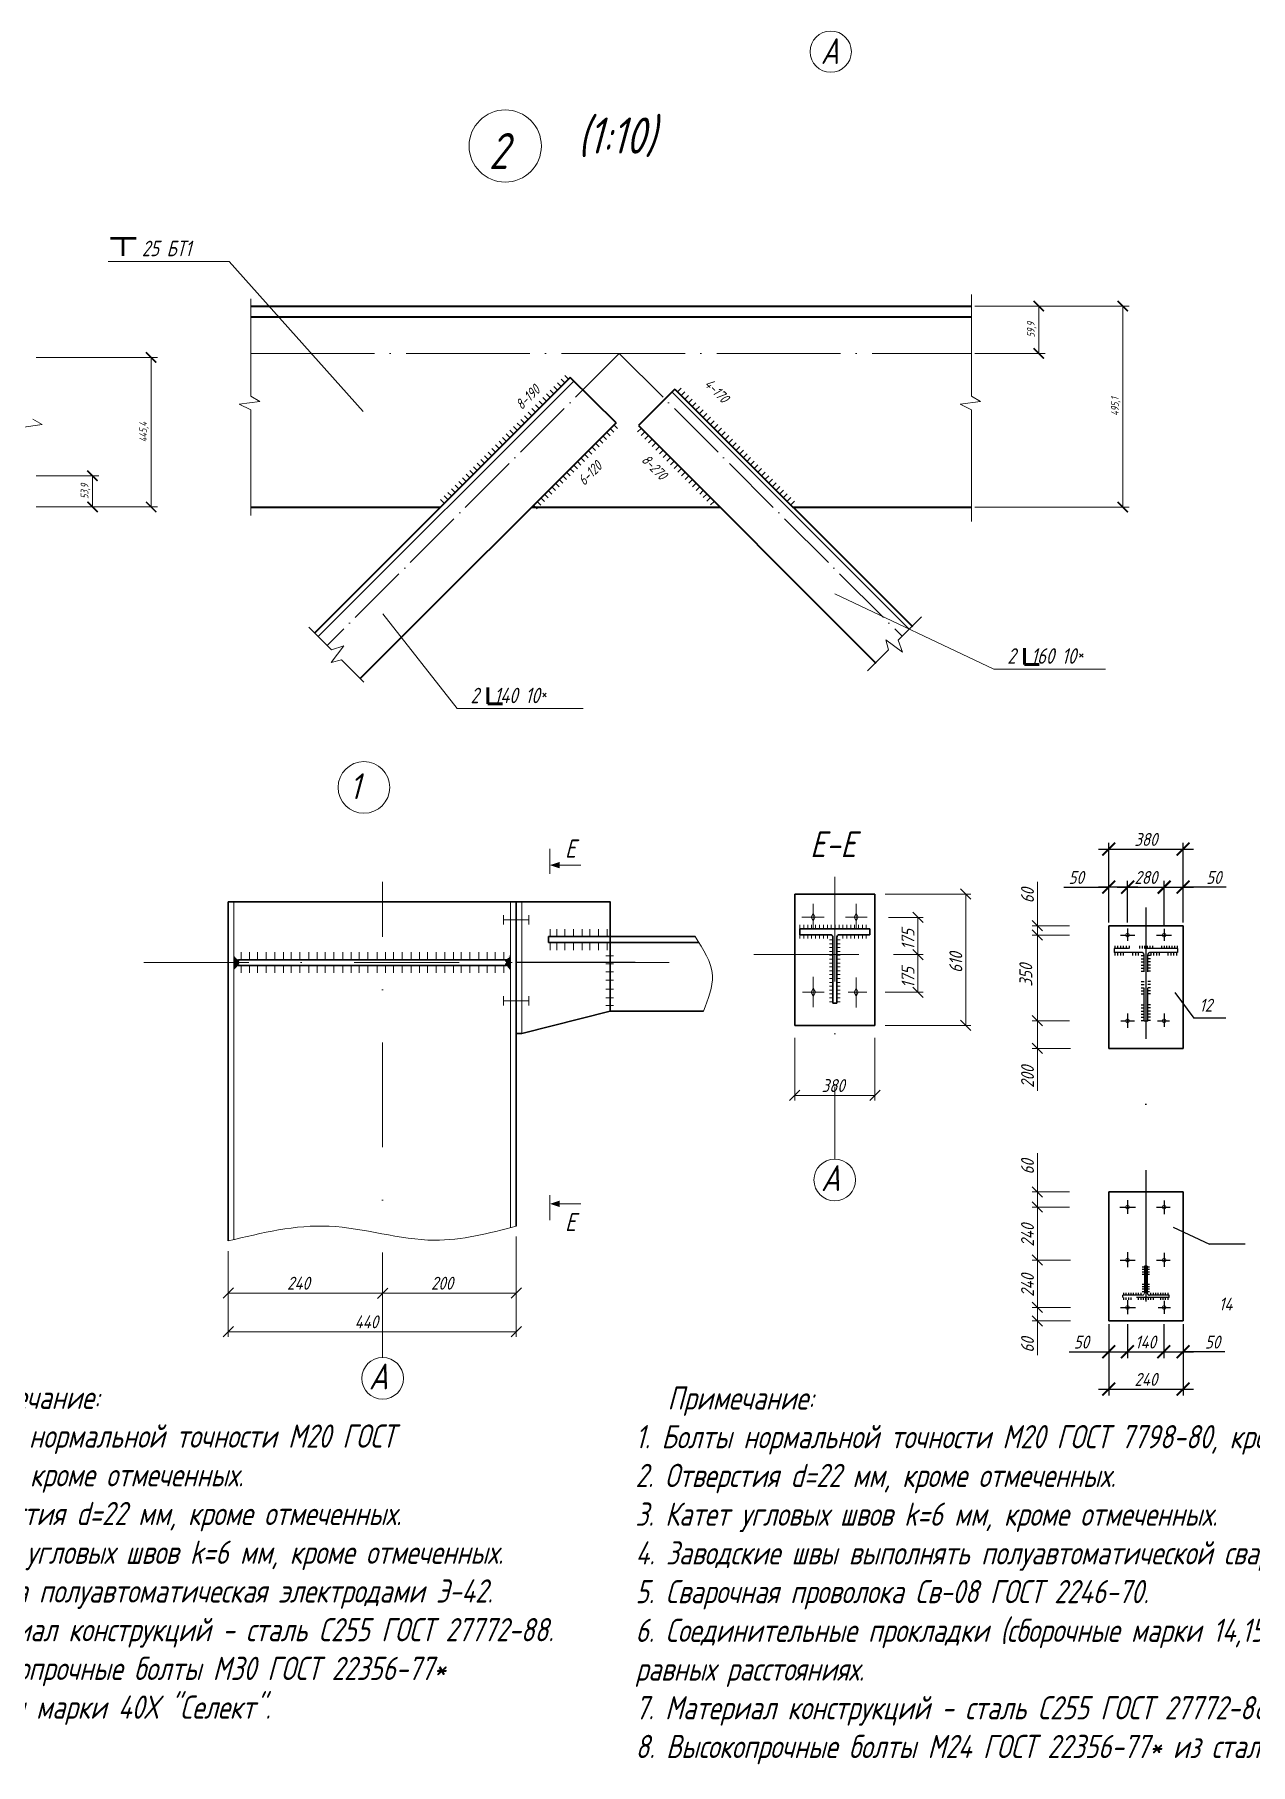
# Model space of a CAD drawing. Header units: millimetres. Extents: x 1665 to 4316, y 443 to 1647.
# Drawn here: x 3912.4 to 4148.1, y 457.2 to 792.3 of the extents above; entities that cross this region are included whole.
import ezdxf

# ---------------------------------------------------------------- set-up
doc = ezdxf.new("R2010")
doc.units = ezdxf.units.MM
for name, pattern in [('ACAD_ISO04W100', [30, 24, -3, 0, -3]), ('DASHDOTX2', [50.8, 25.4, -12.7, 0, -12.7]), ('DASHED2', [9.525, 6.35, -3.175])]:
    doc.linetypes.add(name, pattern=pattern)
doc.layers.get('0').update_dxf_attribs({"lineweight": 18})
for name, color, linetype, lineweight in [('Dimension', 3, 'Continuous', 20), ('Osi', 1, 'DASHDOTX2', 25), ('Strich', 2, 'DASHED2', 25), ('Размер', 3, 'Continuous', 25), ('Текст', 2, 'Continuous', 20)]:
    doc.layers.add(name, color=color, linetype=linetype, lineweight=lineweight)
doc.styles.add('Rasmer', font='romans.shx')
doc.styles.get("Standard").update_dxf_attribs({"font": 'romans.shx', "width": 0.75, "oblique": 15, "height": 1.5})
doc.styles.add('style1', font='romans.shx', dxfattribs={"width": 0.8, "oblique": 15})

# ---------------------------------------------------------------- blocks, each defined once
blk = doc.blocks.new('_ArchTick')
at = {"color": 0, "linetype": 'ByBlock', "const_width": 0.15}
blk.add_lwpolyline([(-0.5, -0.5), (0.5, 0.5)], dxfattribs=at)
blk = doc.blocks.new('2')
at = {"layer": 'Dimension'}
blk.add_lwpolyline([(6523, 21136, 2, 341, 0), (6523, 20612, 341, 341, 0)], format="xyseb", dxfattribs=at)
blk.add_lwpolyline([(6523, 20612), (6523, 19474)], dxfattribs=at)
blk = doc.blocks.new('_Oblique')
at = {"color": 0, "linetype": 'ByBlock', "lineweight": -2}
blk.add_line((-0.5, -0.5), (0.5, 0.5), dxfattribs=at)
blk = doc.blocks.new('A$C6A7E2141')
h = blk.add_hatch(color=256)
edge = h.paths.add_edge_path()
edge.add_arc((18.37, 86.09), 0.957, 190.0165, 265.7597, ccw=False)
edge.add_line((17.43, 85.92), (17.43, 84.59))
edge.add_line((17.43, 84.59), (17.63, 84.59))
edge.add_spline(control_points=[(17.63, 84.59), (17.74, 84.6), (18.37, 84.66), (18.32, 85.01), (18.3, 85.14)], knot_values=[1.152757, 1.152757, 1.152757, 1.152757, 1.753554, 2.093871, 2.093871, 2.093871, 2.093871], degree=3, periodic=0)
edge = h.paths.add_edge_path()
edge.add_spline(control_points=[(17.63, 84.59), (17.62, 84.59), (17.54, 84.57), (18.42, 84.58), (18.32, 84.18), (18.29, 84.04)], knot_values=[0, 0, 0, 0, 0.092242, 0.78548, 1.152757, 1.152757, 1.152757, 1.152757], degree=3, periodic=0)
edge.add_spline(control_points=[(18.3, 85.14), (18.32, 85.01), (18.37, 84.66), (17.74, 84.6), (17.63, 84.59)], knot_values=[1.152757, 1.152757, 1.152757, 1.152757, 1.493074, 2.093871, 2.093871, 2.093871, 2.093871], degree=3, periodic=0)
edge.add_line((17.63, 84.59), (17.43, 84.59))
edge.add_line((17.43, 84.59), (17.43, 83.12))
edge.add_arc((18.37, 83.11), 0.94, 94.9104, 179.2998, ccw=False)
h = blk.add_hatch(color=256)
edge = h.paths.add_edge_path()
edge.add_spline(control_points=[(18.29, 84.04), (18.32, 84.18), (18.42, 84.58), (17.54, 84.57), (17.62, 84.59), (17.63, 84.59)], knot_values=[0, 0, 0, 0, 0.367277, 1.060515, 1.152757, 1.152757, 1.152757, 1.152757], degree=3, periodic=0)
edge.add_line((17.63, 84.59), (17.43, 84.59))
edge.add_line((17.43, 84.59), (17.43, 83.12))
edge.add_arc((18.37, 83.11), 0.94, 94.9104, 179.2998, ccw=False)
h = blk.add_hatch(color=256)
edge = h.paths.add_edge_path()
edge.add_arc((69.91, 86.24), 1.15, 286.1513, 358.1582, ccw=False)
edge.add_spline(control_points=[(70.23, 85.14), (70.17, 85.04), (69.99, 84.74), (70.65, 84.64), (70.72, 84.59)], knot_values=[1.012672, 1.012672, 1.012672, 1.012672, 1.302045, 1.902997, 1.902997, 1.902997, 1.902997], degree=3, periodic=0)
edge.add_line((70.72, 84.59), (71.05, 84.59))
edge.add_line((71.05, 84.59), (71.05, 86.21))
edge = h.paths.add_edge_path()
edge.add_line((71.05, 84.59), (70.72, 84.59))
edge.add_spline(control_points=[(70.72, 84.59), (70.72, 84.59), (70.77, 84.53), (69.94, 84.47), (70.17, 84.15), (70.24, 84.04)], knot_values=[0, 0, 0, 0, 0.055313, 0.707004, 1.012672, 1.012672, 1.012672, 1.012672], degree=3, periodic=0)
edge.add_arc((69.81, 82.86), 1.26, 6.7593, 69.8539, ccw=False)
edge.add_line((71.05, 83.01), (71.05, 84.59))
h = blk.add_hatch(color=256)
edge = h.paths.add_edge_path()
edge.add_line((71.05, 84.59), (70.72, 84.59))
edge.add_spline(control_points=[(70.72, 84.59), (70.72, 84.59), (70.77, 84.53), (69.94, 84.47), (70.17, 84.15), (70.24, 84.04)], knot_values=[0, 0, 0, 0, 0.055313, 0.707004, 1.012672, 1.012672, 1.012672, 1.012672], degree=3, periodic=0)
edge.add_arc((69.81, 82.86), 1.26, 6.7593, 69.8539, ccw=False)
edge.add_line((71.05, 83.01), (71.05, 84.59))
at = {"lineweight": 30}
for p, q in [((126.13, 72.42), (126.13, 97.86)), ((126.13, 97.86), (141.65, 97.86)), ((141.65, 72.42), (141.65, 97.86)), ((16.33, 30.65), (16.33, 96.36)), ((72.15, 96.36), (16.33, 96.36)), ((72.15, 33.51), (72.15, 96.36)), ((72.15, 96.36), (73.24, 96.36)), ((127.08, 91.14), (140.68, 91.14)), ((127.08, 89.99), (127.08, 91.14)), ((140.68, 89.99), (140.68, 91.14)), ((78.38, 89.61), (106.81, 89.61)), ((78.38, 89.61), (78.38, 88.46)), ((107.53, 88.46), (78.38, 88.46)), ((133.01, 89.99), (127.08, 89.99)), ((133.5, 76.73), (133.51, 89.49)), ((134.28, 76.73), (134.28, 89.49)), ((140.68, 89.99), (134.78, 89.99)), ((18.29, 84.04), (70.24, 84.04)), ((18.3, 85.14), (70.23, 85.14)), ((108.41, 75.16), (90.32, 75.16)), ((126.13, 72.42), (141.65, 72.42))]:
    blk.add_line(p, q, dxfattribs=at)
for p, q in [((17.43, 30.91), (17.43, 96.36)), ((71.05, 33.23), (71.05, 96.36)), ((73.24, 70.83), (73.24, 96.36)), ((129.71, 94.18), (129.31, 93.38)), ((129.71, 94.18), (130.11, 93.38)), ((138.04, 94.18), (137.64, 93.38)), ((138.04, 94.18), (138.44, 93.38)), ((69.68, 91.95), (69.68, 93.77)), ((74.61, 92.86), (69.68, 92.86)), ((74.61, 91.95), (74.61, 93.77)), ((78.71, 91.07), (78.71, 89.61)), ((80.01, 91.07), (80.01, 89.61)), ((81.55, 91.07), (81.55, 89.61)), ((83.22, 91.07), (83.22, 89.61)), ((84.95, 91.07), (84.95, 89.61)), ((86.4, 91.07), (86.4, 89.61)), ((88.12, 91.07), (88.12, 89.61)), ((89.75, 91.07), (89.75, 89.61)), ((129.31, 93.38), (129.71, 92.58)), ((130.11, 93.38), (129.71, 92.58)), ((137.64, 93.38), (138.04, 92.58)), ((138.44, 93.38), (138.04, 92.58)), ((78.71, 88.46), (78.71, 87)), ((80.01, 88.46), (80.01, 87)), ((81.55, 88.46), (81.55, 87)), ((83.22, 88.46), (83.22, 87)), ((84.95, 88.46), (84.95, 87)), ((86.4, 88.46), (86.4, 87)), ((88.12, 88.46), (88.12, 87)), ((89.75, 88.46), (89.75, 87)), ((18.83, 86.6), (18.83, 85.14)), ((18.83, 84.04), (18.83, 82.58)), ((20.46, 86.6), (20.46, 85.14)), ((20.46, 84.04), (20.46, 82.58)), ((21.99, 86.6), (21.99, 85.14)), ((21.99, 84.04), (21.99, 82.58)), ((23.67, 86.6), (23.67, 85.14)), ((23.67, 84.04), (23.67, 82.58)), ((25.39, 86.6), (25.39, 85.14)), ((25.39, 84.04), (25.39, 82.58)), ((27.02, 86.6), (27.02, 85.14)), ((27.02, 84.04), (27.02, 82.58)), ((28.56, 86.6), (28.56, 85.14)), ((28.56, 84.04), (28.56, 82.58)), ((30.23, 86.6), (30.23, 85.14)), ((30.23, 84.04), (30.23, 82.58)), ((31.96, 86.6), (31.96, 85.14)), ((31.96, 84.04), (31.96, 82.58)), ((33.59, 86.6), (33.59, 85.14)), ((33.59, 84.04), (33.59, 82.58)), ((35.12, 86.6), (35.12, 85.14)), ((35.12, 84.04), (35.12, 82.58)), ((36.8, 86.6), (36.8, 85.14)), ((36.8, 84.04), (36.8, 82.58)), ((38.53, 86.6), (38.53, 85.14)), ((38.53, 84.04), (38.53, 82.58)), ((40.15, 86.6), (40.15, 85.14)), ((40.15, 84.04), (40.15, 82.58)), ((41.69, 86.6), (41.69, 85.14)), ((41.69, 84.04), (41.69, 82.58)), ((43.36, 86.6), (43.36, 85.14)), ((43.36, 84.04), (43.36, 82.58)), ((45.2, 86.6), (45.2, 85.14)), ((45.2, 84.04), (45.2, 82.58)), ((46.83, 86.6), (46.83, 85.14)), ((46.83, 84.04), (46.83, 82.58)), ((48.37, 86.6), (48.37, 85.14)), ((48.37, 84.04), (48.37, 82.58)), ((50.04, 86.6), (50.04, 85.14)), ((50.04, 84.04), (50.04, 82.58)), ((51.77, 86.6), (51.77, 85.14)), ((51.77, 84.04), (51.77, 82.58)), ((53.4, 86.6), (53.4, 85.14)), ((53.4, 84.04), (53.4, 82.58)), ((54.93, 86.6), (54.93, 85.14)), ((54.93, 84.04), (54.93, 82.58)), ((56.61, 86.6), (56.61, 85.14)), ((56.61, 84.04), (56.61, 82.58)), ((58.33, 86.6), (58.33, 85.14)), ((58.33, 84.04), (58.33, 82.58)), ((59.96, 86.6), (59.96, 85.14)), ((59.96, 84.04), (59.96, 82.58)), ((61.5, 86.6), (61.5, 85.14)), ((61.5, 84.04), (61.5, 82.58)), ((63.17, 86.6), (63.17, 85.14)), ((63.17, 84.04), (63.17, 82.58)), ((64.9, 86.6), (64.9, 85.14)), ((64.9, 84.04), (64.9, 82.58)), ((66.53, 86.6), (66.53, 85.14)), ((66.53, 84.04), (66.53, 82.58)), ((68.06, 86.6), (68.06, 85.14)), ((68.06, 84.04), (68.06, 82.58)), ((69.74, 86.6), (69.74, 85.14)), ((69.74, 84.04), (69.74, 82.58)), ((89.51, 85.88), (90.97, 85.88)), ((89.51, 84.34), (90.97, 84.34)), ((89.51, 82.8), (90.97, 82.8)), ((89.51, 81.17), (90.97, 81.17)), ((69.68, 76.27), (69.68, 78.08)), ((74.61, 77.17), (69.68, 77.17)), ((74.61, 76.27), (74.61, 78.08)), ((89.51, 79.45), (90.97, 79.45)), ((89.51, 77.77), (90.97, 77.77)), ((129.72, 79.64), (129.32, 78.84)), ((129.32, 78.84), (129.72, 78.04)), ((129.72, 79.64), (130.12, 78.84)), ((130.12, 78.84), (129.72, 78.04)), ((138.04, 79.64), (137.64, 78.84)), ((137.64, 78.84), (138.04, 78.04)), ((138.04, 79.64), (138.44, 78.84)), ((138.44, 78.84), (138.04, 78.04)), ((89.51, 76.24), (90.97, 76.24))]:
    blk.add_line(p, q)
for points in [[(90.32, 75.19), (90.32, 96.36), (73.24, 96.36)], [(73.24, 70.83), (90.32, 75.16), (90.32, 75.16)], [(133.51, 76.73), (134.28, 76.73)], [(73.24, 70.83), (72.15, 70.83)]]:
    blk.add_lwpolyline(points, dxfattribs=at)
for points in [[(127.13, 91.14), (127.13, 91.87)], [(127.88, 91.14), (127.88, 91.87)], [(128.63, 91.14), (128.63, 91.87)], [(129.38, 91.14), (129.38, 91.87)], [(130.14, 91.14), (130.14, 91.87)], [(130.89, 91.14), (130.89, 91.87)], [(131.71, 91.14), (131.71, 91.87)], [(132.46, 91.14), (132.46, 91.87)], [(133.21, 91.14), (133.21, 91.87)], [(133.96, 91.14), (133.96, 91.87)], [(134.71, 91.14), (134.71, 91.87)], [(135.46, 91.14), (135.46, 91.87)], [(136.21, 91.14), (136.21, 91.87)], [(136.96, 91.14), (136.96, 91.87)], [(137.71, 91.14), (137.71, 91.87)], [(138.48, 91.14), (138.48, 91.87)], [(139.23, 91.14), (139.23, 91.87)], [(139.98, 91.14), (139.98, 91.87)], [(127.13, 89.26), (127.13, 89.99)], [(127.88, 89.26), (127.88, 89.99)], [(128.63, 89.26), (128.63, 89.99)], [(129.38, 89.26), (129.38, 89.99)], [(130.14, 89.26), (130.14, 89.99)], [(130.89, 89.26), (130.89, 89.99)], [(131.71, 89.26), (131.71, 89.99)], [(132.46, 89.26), (132.46, 89.99)], [(132.85, 89), (133.51, 89)], [(132.85, 88.25), (133.51, 88.25)], [(132.85, 87.5), (133.51, 87.5)], [(134.28, 89), (134.94, 89)], [(134.28, 88.25), (134.94, 88.25)], [(134.28, 87.5), (134.94, 87.5)], [(135.46, 89.26), (135.46, 89.99)], [(136.21, 89.26), (136.21, 89.99)], [(136.96, 89.26), (136.96, 89.99)], [(137.71, 89.26), (137.71, 89.99)], [(138.48, 89.26), (138.48, 89.99)], [(139.23, 89.26), (139.23, 89.99)], [(139.98, 89.26), (139.98, 89.99)], [(132.85, 86.75), (133.51, 86.75)], [(132.85, 86), (133.51, 86)], [(132.85, 85.25), (133.51, 85.25)], [(132.85, 84.5), (133.51, 84.5)], [(134.28, 86.75), (134.94, 86.75)], [(134.28, 86), (134.94, 86)], [(134.28, 85.25), (134.94, 85.25)], [(134.28, 84.5), (134.94, 84.5)], [(132.85, 83.75), (133.51, 83.75)], [(132.85, 83), (133.51, 83)], [(132.85, 82.25), (133.51, 82.25)], [(132.85, 81.5), (133.51, 81.5)], [(132.85, 80.75), (133.51, 80.75)], [(134.28, 83.75), (134.94, 83.75)], [(134.28, 83), (134.94, 83)], [(134.28, 82.25), (134.94, 82.25)], [(134.28, 81.5), (134.94, 81.5)], [(134.28, 80.75), (134.94, 80.75)], [(132.85, 80), (133.51, 80)], [(132.85, 79.25), (133.51, 79.25)], [(132.85, 78.5), (133.51, 78.5)], [(132.85, 77.75), (133.51, 77.75)], [(134.28, 80), (134.94, 80)], [(134.28, 79.25), (134.94, 79.25)], [(134.28, 78.5), (134.94, 78.5)], [(134.28, 77.75), (134.94, 77.75)], [(132.85, 77), (133.51, 77)], [(134.28, 77), (134.94, 77)]]:
    blk.add_lwpolyline(points)
blk.add_circle((42.63, 118.52), 5)
for centre, start, end in [((133.01, 89.49), 359.9882, 90), ((134.78, 89.49), 90, 180)]:
    blk.add_arc(centre, 0.5, start, end, dxfattribs=at)
for centre, radius, start, end in [((18.37, 86.09), 0.957, 191.8606, 265.7597), ((18.37, 83.11), 0.94, 94.9104, 180.7002), ((69.91, 86.24), 1.15, 286.1513, 358.1582), ((69.81, 82.86), 1.26, 6.7593, 69.8539)]:
    blk.add_arc(centre, radius, start, end)
for points in [[(106.81, 89.61), (110.16, 82.1), (108.41, 75.16)], [(16.33, 30.65), (35.89, 33.51), (56.29, 30.8), (72.15, 33.51)]]:
    blk.add_spline(points, degree=3)
for points in [[(18.29, 84.04), (18.28, 84.41), (17.61, 84.58), (18.27, 84.8), (18.3, 85.14)], [(70.24, 84.04), (70.13, 84.33), (70.73, 84.58), (70.14, 84.87), (70.23, 85.14)]]:
    blk.add_spline(points, degree=3, dxfattribs=at)
at = {"layer": 'Dimension', "color": 3}
for p, q in [((143.65, 97.86), (160.26, 97.86)), ((159.26, 97.86), (159.26, 72.42)), ((144.28, 93.35), (150.99, 93.35)), ((149.99, 93.35), (149.99, 86.12)), ((145.28, 86.12), (150.99, 86.12)), ((145.28, 86.12), (150.99, 86.12)), ((149.99, 86.12), (149.99, 78.84)), ((143.65, 78.84), (150.99, 78.84)), ((143.65, 72.42), (160.26, 72.42)), ((126.13, 70.02), (126.13, 57.84)), ((141.65, 70.02), (141.65, 57.84)), ((126.13, 58.84), (141.65, 58.84)), ((72.15, 31.51), (72.15, 19.56)), ((72.15, 30.89), (72.15, 12.06)), ((16.33, 28.65), (16.33, 19.56)), ((16.33, 28.02), (16.33, 12.06)), ((16.33, 20.56), (44.26, 20.56)), ((44.26, 20.56), (72.15, 20.56)), ((16.33, 13.06), (72.15, 13.06))]:
    blk.add_line(p, q, dxfattribs=at)
at = {"layer": 'Dimension'}
for points in [[(78.65, 106.6), (78.65, 101.8)], [(78.65, 34.71), (78.65, 39.51)]]:
    blk.add_lwpolyline(points, dxfattribs=at)
for centre in [(133.88, 42.47), (46.26, 4.04)]:
    blk.add_circle(centre, 4.04, dxfattribs=at)
at = {"layer": 'Osi', "lineweight": 20, "ltscale": 0.8}
for p, q in [((133.89, 101.23), (133.88, 46.51)), ((46.26, 8.07), (46.26, 100.2)), ((0, 84.59), (109.56, 84.59)), ((118.22, 86.12), (149.99, 86.12))]:
    blk.add_line(p, q, dxfattribs=at)
at = {"layer": 'Osi', "lineweight": 20}
for p, q in [((129.71, 95.99), (129.71, 91.17)), ((138.04, 95.99), (138.04, 91.17)), ((131.82, 93.38), (127.52, 93.38)), ((140.15, 93.38), (135.94, 93.38)), ((129.72, 81.85), (129.72, 75.98)), ((138.04, 81.67), (138.04, 75.89)), ((131.82, 78.84), (127.61, 78.84)), ((140.07, 78.84), (136.47, 78.84))]:
    blk.add_line(p, q, dxfattribs=at)
at = {"layer": 'Osi'}
for p, q in [((93.87, 84.59), (72.09, 84.59)), ((95.21, 84.59), (73.42, 84.59))]:
    blk.add_line(p, q, dxfattribs=at)
at = {"layer": 'Dimension', "yscale": 0.003600000000005821, "rotation": 90}
for p, xscale, zscale in [((154.76, 79.98), 0.003600000000005821, 0.003600000000005821), ((154.76, 61.33), -0.003600000000005821, 0.0036)]:
    blk.add_blockref('2', p, dxfattribs=dict(at, xscale=xscale, zscale=zscale))
at = {"layer": 'Dimension', "color": 3, "xscale": 2, "yscale": 2, "zscale": 2}
for p, rotation in [((159.26, 97.86), 90), ((149.99, 93.35), 90), ((149.99, 86.12), 90), ((149.99, 86.12), 270), ((149.99, 78.84), 270), ((159.26, 72.42), 270), ((126.13, 58.84), 180), ((16.33, 20.56), 180), ((16.33, 13.06), 180)]:
    blk.add_blockref('_Oblique', p, dxfattribs=dict(at, rotation=rotation))
for p in [(141.65, 58.84), (46.28, 20.54), (72.15, 20.56), (72.15, 13.06)]:
    blk.add_blockref('_Oblique', p, dxfattribs=at)
at = {"color": 2, "style": 'Rasmer', "oblique": 15, "width": 0.8}
blk.add_text('1', height=5, dxfattribs=at).set_placement((39.85, 116.26))
at = {"color": 2, "oblique": 15, "width": 0.8}
blk.add_text('Е-Е', height=5, dxfattribs=at).set_placement((129.06, 105.01))
at = {"layer": 'Dimension', "color": 2, "oblique": 15, "width": 0.8}
for p in [(81.58, 104.93), (81.58, 32.57)]:
    blk.add_text('Е', height=3.5, dxfattribs=at).set_placement(p)
at = {"layer": 'Dimension', "color": 2, "style": 'Rasmer', "oblique": 15, "width": 0.8}
for p in [(131.2, 40.33), (43.58, 1.9)]:
    blk.add_text('A', height=5, dxfattribs=at).set_placement(p)
at = {"layer": 'Размер', "style": 'style1', "oblique": 15, "width": 0.8}
for s, p in [('175', (149.32, 87.06)), ('175', (149.32, 79.68)), ('610', (158.59, 82.59))]:
    blk.add_text(s, height=2.5, rotation=90, dxfattribs=at).set_placement(p)
for s, p in [('380', (131.34, 59.51)), ('240', (27.74, 21.22)), ('200', (55.64, 21.22)), ('440', (40.83, 13.73))]:
    blk.add_text(s, height=2.5, dxfattribs=at).set_placement(p)

msp = doc.modelspace()

# ---------------------------------------------------------------- linework, layer by layer
at = {"lineweight": 53}
for p, q in [((3932.145, 752.862), (3927.116, 752.862)), ((3929.631, 749.477), (3929.631, 752.862))]:
    msp.add_line(p, q, dxfattribs=at)
for p, q in [((3950.147, 748.375), (3926.704, 748.375)), ((3976.131, 719.316), (3950.147, 748.375)), ((3954.324, 741.157), (3954.324, 722.318)), ((4094.003, 741.98), (4094.003, 722.318)), ((4013.755, 723.449), (4013.048, 724.156)), ((4014.462, 724.156), (4013.755, 724.863)), ((4015.17, 724.863), (4014.463, 725.57)), ((4015.877, 725.569), (4015.17, 726.277)), ((3956.086, 721.283), (3952.114, 720.708)), ((3952.114, 720.708), (3954.324, 719.609)), ((3954.324, 722.318), (3956.086, 721.283)), ((4010.218, 719.914), (4009.511, 720.622)), ((4010.926, 720.621), (4010.218, 721.328)), ((4011.633, 721.328), (4010.926, 722.035)), ((4012.34, 722.035), (4011.633, 722.742)), ((4013.048, 722.742), (4012.34, 723.449)), ((4037.061, 723.145), (4037.768, 723.852)), ((4037.768, 722.438), (4038.476, 723.145)), ((4038.476, 721.731), (4039.183, 722.438)), ((4039.183, 721.024), (4039.89, 721.731)), ((4039.89, 720.317), (4040.598, 721.024)), ((4095.764, 721.283), (4091.793, 720.708)), ((4091.793, 720.708), (4094.003, 719.609)), ((4094.003, 722.318), (4095.764, 721.283)), ((3912.123, 717.832), (3913.885, 716.797)), ((3954.324, 719.609), (3954.324, 699.161)), ((4007.389, 717.087), (4006.682, 717.794)), ((4008.096, 717.794), (4007.389, 718.501)), ((4008.804, 718.501), (4008.096, 719.208)), ((4009.511, 719.208), (4008.804, 719.915)), ((4040.598, 719.61), (4041.305, 720.317)), ((4041.305, 718.903), (4042.012, 719.61)), ((4042.013, 718.197), (4042.72, 718.904)), ((4042.72, 717.49), (4043.427, 718.197)), ((4043.427, 716.783), (4044.134, 717.49)), ((4094.003, 719.609), (4094.003, 698.03)), ((3913.885, 716.797), (3909.913, 716.221)), ((4003.852, 713.553), (4003.145, 714.26)), ((4004.559, 714.259), (4003.852, 714.967)), ((4005.267, 714.966), (4004.56, 715.673)), ((4005.974, 715.673), (4005.267, 716.38)), ((4006.682, 716.38), (4005.974, 717.087)), ((4022.571, 713.189), (4021.864, 713.896)), ((4023.278, 713.896), (4022.571, 714.603)), ((4023.985, 714.603), (4023.278, 715.31)), ((4024.693, 715.31), (4023.986, 716.017)), ((4025.4, 716.017), (4024.693, 716.724)), ((4029.301, 715.348), (4030.008, 716.055)), ((4030.008, 714.641), (4030.716, 715.348)), ((4030.716, 713.934), (4031.423, 714.642)), ((4031.423, 713.228), (4032.13, 713.935)), ((4044.135, 716.076), (4044.842, 716.783)), ((4044.842, 715.369), (4045.549, 716.076)), ((4045.549, 714.662), (4046.256, 715.369)), ((4046.257, 713.955), (4046.964, 714.662)), ((4046.964, 713.248), (4047.671, 713.956)), ((4000.315, 710.018), (3999.608, 710.725)), ((4001.023, 710.725), (4000.316, 711.432)), ((4001.73, 711.432), (4001.023, 712.139)), ((4002.437, 712.139), (4001.73, 712.846)), ((4003.145, 712.846), (4002.438, 713.553)), ((4019.741, 710.362), (4019.034, 711.069)), ((4020.449, 711.069), (4019.742, 711.776)), ((4021.156, 711.776), (4020.449, 712.483)), ((4021.863, 712.482), (4021.156, 713.19)), ((4032.131, 712.521), (4032.838, 713.228)), ((4032.838, 711.814), (4033.545, 712.521)), ((4033.545, 711.107), (4034.252, 711.814)), ((4034.253, 710.4), (4034.96, 711.107)), ((4047.671, 712.542), (4048.378, 713.249)), ((4048.379, 711.835), (4049.086, 712.542)), ((4049.086, 711.128), (4049.793, 711.835)), ((4049.793, 710.421), (4050.5, 711.128)), ((3996.779, 706.484), (3996.072, 707.191)), ((3997.486, 707.191), (3996.779, 707.898)), ((3998.193, 707.898), (3997.486, 708.605)), ((3998.901, 708.605), (3998.194, 709.312)), ((3999.608, 709.311), (3998.901, 710.019)), ((4016.205, 706.827), (4015.498, 707.535)), ((4016.912, 707.534), (4016.205, 708.241)), ((4017.619, 708.241), (4016.912, 708.948)), ((4018.327, 708.948), (4017.62, 709.655)), ((4019.034, 709.655), (4018.327, 710.362)), ((4034.96, 709.693), (4035.667, 710.4)), ((4035.667, 708.986), (4036.374, 709.694)), ((4036.375, 708.28), (4037.082, 708.987)), ((4037.082, 707.573), (4037.789, 708.28)), ((4037.789, 706.866), (4038.496, 707.573)), ((4050.501, 709.714), (4051.208, 710.421)), ((4051.208, 709.007), (4051.915, 709.714)), ((4051.915, 708.3), (4052.622, 709.007)), ((4052.623, 707.593), (4053.33, 708.301)), ((4053.33, 706.887), (4054.037, 707.594)), ((3993.949, 703.656), (3993.242, 704.364)), ((3994.657, 704.363), (3993.95, 705.07)), ((3995.364, 705.07), (3994.657, 705.777)), ((3996.071, 705.777), (3995.364, 706.484)), ((4012.668, 703.293), (4011.961, 704)), ((4013.375, 704), (4012.668, 704.707)), ((4014.083, 704.707), (4013.376, 705.414)), ((4014.79, 705.414), (4014.083, 706.121)), ((4015.497, 706.121), (4014.79, 706.828)), ((4038.497, 706.159), (4039.204, 706.866)), ((4039.204, 705.452), (4039.911, 706.159)), ((4039.911, 704.745), (4040.618, 705.452)), ((4040.619, 704.038), (4041.326, 704.745)), ((4041.326, 703.331), (4042.033, 704.039)), ((4054.037, 706.18), (4054.744, 706.887)), ((4054.745, 705.473), (4055.452, 706.18)), ((4055.452, 704.766), (4056.159, 705.473)), ((4056.159, 704.059), (4056.866, 704.766)), ((4056.867, 703.352), (4057.574, 704.059)), ((3991.827, 701.536), (3991.12, 702.243)), ((3992.535, 702.243), (3991.828, 702.95)), ((3993.242, 702.95), (3992.535, 703.657)), ((4009.839, 700.466), (4009.132, 701.173)), ((4010.546, 701.173), (4009.839, 701.88)), ((4011.253, 701.879), (4010.546, 702.586)), ((4011.961, 702.586), (4011.254, 703.293)), ((4042.033, 702.625), (4042.74, 703.332)), ((4042.741, 701.918), (4043.448, 702.625)), ((4043.444, 701.206), (4044.151, 701.913)), ((4057.574, 702.645), (4058.281, 703.352)), ((4058.281, 701.938), (4058.989, 702.646)), ((4058.989, 701.232), (4059.696, 701.939)), ((4067.549, 683.977), (4098.357, 669.422)), ((3970.001, 673.142), (3965.604, 677.539)), ((3979.943, 680.12), (3994.323, 661.769)), ((4079.823, 675.049), (4084.299, 679.525)), ((3969.939, 670.713), (3972.34, 673.928)), ((3972.34, 673.928), (3970.001, 673.142)), ((4077.907, 673.134), (4077.393, 675.111)), ((4077.393, 675.111), (4080.609, 672.71)), ((4080.609, 672.71), (4079.823, 675.049)), ((3971.916, 671.227), (3969.939, 670.713)), ((3976.249, 666.894), (3971.916, 671.227)), ((4073.862, 669.089), (4077.907, 673.134)), ((4114.949, 672.375), (4115.628, 671.696)), ((4115.628, 672.375), (4114.949, 671.696)), ((4098.357, 669.422), (4119.96, 669.422)), ((4010.916, 664.722), (4011.594, 664.044)), ((4011.594, 664.722), (4010.916, 664.044)), ((3994.323, 661.769), (4018.75, 661.769))]:
    msp.add_line(p, q)
at = {"lineweight": 40}
for p, q in [((3954.324, 739.743), (4094.003, 739.743)), ((3954.324, 737.643), (4094.003, 737.643)), ((4025.115, 717.146), (4016.206, 725.915)), ((4036.529, 723.677), (4029.451, 716.612)), ((3954.324, 700.783), (3991.075, 700.783)), ((4008.752, 700.783), (4045.281, 700.783)), ((4059.423, 700.783), (4094.003, 700.783))]:
    msp.add_line(p, q, dxfattribs=at)
at = {"lineweight": 18}
for p, q in [((4094.628, 739.743), (4108.29, 739.743)), ((4094.628, 739.743), (4124.573, 739.743)), ((4107.04, 739.743), (4107.04, 730.573)), ((4123.323, 739.743), (4123.323, 700.783)), ((4094.628, 730.573), (4108.29, 730.573)), ((3912.748, 729.801), (3936.274, 729.801)), ((3935.024, 729.801), (3935.024, 700.831)), ((3912.748, 706.861), (3924.913, 706.861)), ((3923.663, 706.861), (3923.663, 700.831)), ((3912.748, 700.831), (3924.913, 700.831)), ((3912.748, 700.831), (3936.274, 700.831)), ((4094.628, 700.783), (4124.573, 700.783))]:
    msp.add_line(p, q, dxfattribs=at)
at = {"linetype": 'ACAD_ISO04W100'}
msp.add_line((3954.324, 730.573), (4094.003, 730.573), dxfattribs=at)
at = {"linetype": 'ACAD_ISO04W100', "ltscale": 0.5}
for q in [(3969.157, 673.986), (4080.609, 675.708)]:
    msp.add_line((4025.744, 730.573), q, dxfattribs=at)
at = {"lineweight": 40, "ltscale": 0.5}
for p, q in [((4016.206, 725.915), (3966.717, 676.426)), ((4036.529, 723.677), (4082.553, 677.652)), ((4025.115, 717.146), (3975.556, 667.587)), ((4029.451, 716.612), (4075.482, 670.581))]:
    msp.add_line(p, q, dxfattribs=at)
at = {"lineweight": 25, "ltscale": 0.5}
for p, q in [((4016.919, 725.213), (3967.424, 675.719)), ((4035.963, 723.112), (4081.988, 677.087))]:
    msp.add_line(p, q, dxfattribs=at)
at = {"lineweight": 60}
for p, q in [((4104.305, 673.479), (4104.305, 670.326)), ((4104.305, 670.326), (4107.136, 670.326)), ((4000.271, 665.827), (4000.271, 662.674)), ((4000.271, 662.674), (4003.102, 662.674))]:
    msp.add_line(p, q, dxfattribs=at)
at = {"color": 0, "lineweight": -2}
for p, q in [((4107.776, 618.695), (4105.776, 620.695)), ((4107.776, 616.874), (4105.776, 618.874)), ((4105.776, 618.874), (4107.776, 616.874)), ((4107.776, 600.284), (4105.776, 602.284)), ((4105.776, 602.284), (4107.776, 600.284)), ((4107.776, 594.916), (4105.776, 596.916)), ((4105.776, 596.916), (4107.776, 594.916)), ((4107.776, 567.121), (4105.776, 569.121)), ((4105.776, 569.121), (4107.776, 567.121)), ((4107.776, 564.183), (4105.776, 566.183)), ((4105.776, 566.183), (4107.776, 564.183)), ((4107.776, 553.918), (4105.776, 555.918)), ((4105.776, 555.918), (4107.776, 553.918)), ((4107.776, 544.754), (4105.776, 546.754)), ((4105.776, 546.754), (4107.776, 544.754)), ((4105.776, 544.137), (4107.776, 542.137))]:
    msp.add_line(p, q, dxfattribs=at)
at = {"lineweight": 30}
for p, q in [((4135.003, 619.695), (4120.603, 619.695)), ((4120.603, 619.695), (4120.603, 595.916)), ((4135.003, 619.695), (4135.003, 595.916)), ((4135.003, 595.916), (4120.603, 595.916)), ((4135.003, 568.121), (4120.603, 568.121)), ((4120.603, 568.121), (4120.603, 543.137)), ((4135.003, 568.121), (4135.003, 543.137)), ((4135.003, 543.137), (4120.603, 543.137))]:
    msp.add_line(p, q, dxfattribs=at)
for centre, radius in [((4066.723, 789.028), 4), ((4003.648, 770.751), 7), ((4124.257, 617.874), 0.36), ((4131.348, 617.874), 0.36), ((4124.257, 601.284), 0.36), ((4131.348, 601.284), 0.36), ((4124.257, 565.183), 0.36), ((4131.348, 565.183), 0.36), ((4124.257, 554.918), 0.36), ((4131.348, 554.918), 0.36), ((4124.257, 545.754), 0.36), ((4131.348, 545.754), 0.36)]:
    msp.add_circle(centre, radius)
at = {"layer": 'Dimension'}
for p, q in [((4106.776, 619.695), (4106.776, 628.196)), ((4112.976, 619.695), (4105.776, 619.695)), ((4112.976, 617.874), (4105.776, 617.874)), ((4112.976, 617.874), (4105.776, 617.874)), ((4106.776, 617.874), (4106.776, 619.695)), ((4106.776, 617.874), (4106.776, 609.449)), ((4106.776, 609.449), (4106.776, 601.284)), ((4112.976, 601.284), (4105.776, 601.284)), ((4112.976, 601.284), (4105.776, 601.284)), ((4106.776, 601.284), (4106.776, 595.916)), ((4113.176, 595.916), (4105.776, 595.916)), ((4113.176, 595.916), (4105.776, 595.916)), ((4106.776, 595.916), (4106.776, 587.725)), ((4106.776, 568.121), (4106.776, 575.646)), ((4112.976, 568.121), (4105.776, 568.121)), ((4112.976, 568.121), (4105.776, 568.121)), ((4106.776, 565.183), (4106.776, 568.121)), ((4112.976, 565.183), (4105.776, 565.183)), ((4112.976, 565.183), (4105.776, 565.183)), ((4106.776, 565.183), (4106.776, 554.918)), ((4113.176, 554.918), (4105.776, 554.918)), ((4113.176, 554.918), (4105.776, 554.918)), ((4106.776, 554.918), (4106.776, 545.754)), ((4113.176, 545.754), (4105.776, 545.754)), ((4113.176, 545.754), (4105.776, 545.754)), ((4113.176, 543.137), (4105.776, 543.137)), ((4106.776, 545.754), (4106.776, 543.137)), ((4106.776, 543.137), (4106.776, 536.486))]:
    msp.add_line(p, q, dxfattribs=at)
at = {"layer": 'Osi'}
for p, q in [((4127.803, 623.213), (4127.803, 534.236)), ((4122.854, 617.874), (4125.655, 617.874)), ((4124.257, 619.153), (4124.257, 616.763)), ((4129.857, 617.874), (4132.779, 617.874)), ((4131.348, 619.109), (4131.348, 616.763)), ((4122.915, 601.284), (4125.594, 601.284)), ((4124.257, 602.667), (4124.257, 599.901)), ((4130.039, 601.284), (4132.353, 601.284)), ((4131.348, 602.685), (4131.348, 600.096)), ((4124.257, 566.537), (4124.257, 563.868)), ((4131.348, 566.475), (4131.348, 563.806)), ((4122.761, 565.183), (4125.803, 565.183)), ((4129.839, 565.183), (4132.509, 565.183)), ((4124.257, 556.442), (4124.257, 553.525)), ((4131.348, 556.318), (4131.348, 553.587)), ((4122.823, 554.918), (4125.741, 554.918)), ((4129.839, 554.918), (4132.509, 554.918)), ((4124.257, 547.126), (4124.257, 544.458)), ((4131.348, 547.002), (4131.348, 544.52)), ((4122.885, 545.754), (4125.776, 545.754)), ((4130.176, 545.754), (4132.571, 545.754))]:
    msp.add_line(p, q, dxfattribs=at)
at = {"layer": 'Strich'}
for p, q in [((4133.923, 615.254), (4121.683, 615.254)), ((4121.683, 615.254), (4121.683, 614.498)), ((4126.993, 614.498), (4121.683, 614.498)), ((4121.842, 615.254), (4121.842, 615.814)), ((4121.842, 613.937), (4121.842, 614.498)), ((4122.376, 615.254), (4122.376, 615.814)), ((4122.376, 613.937), (4122.376, 614.498)), ((4122.941, 615.254), (4122.941, 615.814)), ((4122.941, 613.937), (4122.941, 614.498)), ((4123.475, 615.254), (4123.475, 615.814)), ((4123.475, 613.937), (4123.475, 614.498)), ((4124.04, 615.254), (4124.04, 615.814)), ((4124.605, 615.254), (4124.605, 615.814)), ((4125.264, 613.937), (4125.264, 614.498)), ((4125.829, 613.937), (4125.829, 614.498)), ((4126.363, 613.937), (4126.363, 614.498)), ((4126.614, 615.254), (4126.614, 615.814)), ((4126.897, 613.906), (4127.443, 613.906)), ((4126.897, 613.31), (4127.443, 613.31)), ((4127.116, 615.254), (4127.116, 615.814)), ((4127.443, 601.228), (4127.443, 614.048)), ((4127.619, 615.254), (4127.619, 615.814)), ((4128.121, 615.254), (4128.121, 615.814)), ((4128.163, 601.228), (4128.163, 614.048)), ((4128.709, 613.906), (4128.163, 613.906)), ((4128.709, 613.31), (4128.163, 613.31)), ((4133.923, 614.498), (4128.613, 614.498)), ((4128.654, 615.254), (4128.654, 615.814)), ((4128.811, 613.937), (4128.811, 614.498)), ((4129.157, 615.254), (4129.157, 615.814)), ((4129.345, 613.937), (4129.345, 614.498)), ((4129.91, 613.937), (4129.91, 614.498)), ((4130.444, 613.937), (4130.444, 614.498)), ((4130.915, 615.254), (4130.915, 615.814)), ((4131.386, 615.254), (4131.386, 615.814)), ((4131.888, 615.254), (4131.888, 615.814)), ((4132.139, 613.937), (4132.139, 614.498)), ((4132.39, 615.254), (4132.39, 615.814)), ((4132.673, 613.937), (4132.673, 614.498)), ((4132.892, 615.254), (4132.892, 615.814)), ((4133.238, 613.937), (4133.238, 614.498)), ((4133.426, 615.254), (4133.426, 615.814)), ((4133.771, 613.937), (4133.771, 614.498)), ((4133.923, 615.254), (4133.923, 614.498)), ((4133.928, 615.254), (4133.928, 615.814)), ((4126.897, 612.714), (4127.443, 612.714)), ((4126.897, 612.086), (4127.443, 612.086)), ((4126.897, 611.49), (4127.443, 611.49)), ((4126.897, 610.863), (4127.443, 610.863)), ((4128.709, 612.714), (4128.163, 612.714)), ((4128.709, 612.086), (4128.163, 612.086)), ((4128.709, 611.49), (4128.163, 611.49)), ((4128.709, 610.863), (4128.163, 610.863)), ((4126.897, 608.917), (4127.443, 608.917)), ((4126.897, 608.321), (4127.443, 608.321)), ((4126.897, 607.693), (4127.443, 607.693)), ((4126.897, 607.097), (4127.443, 607.097)), ((4128.709, 608.917), (4128.163, 608.917)), ((4128.709, 608.321), (4128.163, 608.321)), ((4128.709, 607.693), (4128.163, 607.693)), ((4128.709, 607.097), (4128.163, 607.097)), ((4126.897, 606.47), (4127.443, 606.47)), ((4126.897, 604.399), (4127.443, 604.399)), ((4126.897, 603.771), (4127.443, 603.771)), ((4128.709, 606.47), (4128.163, 606.47)), ((4128.709, 604.399), (4128.163, 604.399)), ((4128.709, 603.771), (4128.163, 603.771)), ((4126.897, 603.175), (4127.443, 603.175)), ((4126.897, 602.579), (4127.443, 602.579)), ((4126.897, 601.952), (4127.443, 601.952)), ((4126.897, 601.355), (4127.443, 601.355)), ((4128.163, 601.228), (4127.443, 601.228)), ((4128.709, 603.175), (4128.163, 603.175)), ((4128.709, 602.579), (4128.163, 602.579)), ((4128.709, 601.952), (4128.163, 601.952)), ((4128.709, 601.355), (4128.163, 601.355)), ((4127.103, 553.625), (4127.533, 553.625)), ((4127.103, 553.148), (4127.533, 553.148)), ((4127.533, 553.732), (4127.533, 548.558)), ((4128.073, 553.732), (4127.533, 553.732)), ((4128.073, 553.732), (4128.073, 548.558)), ((4128.073, 553.625), (4128.502, 553.625)), ((4128.073, 553.148), (4128.502, 553.148)), ((4127.103, 552.671), (4127.533, 552.671)), ((4127.103, 552.194), (4127.533, 552.194)), ((4127.103, 550.286), (4127.533, 550.286)), ((4127.103, 549.809), (4127.533, 549.809)), ((4128.073, 552.671), (4128.502, 552.671)), ((4128.073, 552.194), (4128.502, 552.194)), ((4128.073, 550.286), (4128.502, 550.286)), ((4128.073, 549.809), (4128.502, 549.809)), ((4127.083, 548.108), (4123.303, 548.108)), ((4123.303, 547.648), (4123.303, 548.108)), ((4132.303, 547.648), (4123.303, 547.648)), ((4123.519, 548.108), (4123.519, 548.559)), ((4123.519, 547.197), (4123.519, 547.648)), ((4123.996, 548.108), (4123.996, 548.559)), ((4123.996, 547.197), (4123.996, 547.648)), ((4124.473, 548.108), (4124.473, 548.559)), ((4124.473, 547.197), (4124.473, 547.648)), ((4124.95, 548.108), (4124.95, 548.559)), ((4124.95, 547.197), (4124.95, 547.648)), ((4125.427, 548.108), (4125.427, 548.559)), ((4125.904, 548.108), (4125.904, 548.559)), ((4126.381, 548.108), (4126.381, 548.559)), ((4126.381, 547.197), (4126.381, 547.648)), ((4126.858, 548.108), (4126.858, 548.559)), ((4126.858, 547.197), (4126.858, 547.648)), ((4127.103, 549.332), (4127.533, 549.332)), ((4127.103, 548.855), (4127.533, 548.855)), ((4127.335, 547.197), (4127.335, 547.648)), ((4127.812, 547.197), (4127.812, 547.648)), ((4128.073, 549.332), (4128.502, 549.332)), ((4128.073, 548.855), (4128.502, 548.855)), ((4128.289, 547.197), (4128.289, 547.648)), ((4132.303, 548.108), (4128.523, 548.108)), ((4128.766, 548.108), (4128.766, 548.559)), ((4128.766, 547.197), (4128.766, 547.648)), ((4129.243, 548.108), (4129.243, 548.559)), ((4129.243, 547.197), (4129.243, 547.648)), ((4129.72, 548.108), (4129.72, 548.559)), ((4130.197, 548.108), (4130.197, 548.559)), ((4130.674, 548.108), (4130.674, 548.559)), ((4130.674, 547.197), (4130.674, 547.648)), ((4131.151, 548.108), (4131.151, 548.559)), ((4131.151, 547.197), (4131.151, 547.648)), ((4131.628, 548.108), (4131.628, 548.559)), ((4131.628, 547.197), (4131.628, 547.648)), ((4132.105, 548.108), (4132.105, 548.559)), ((4132.105, 547.197), (4132.105, 547.648)), ((4132.303, 547.648), (4132.303, 548.108))]:
    msp.add_line(p, q, dxfattribs=at)
for centre, start, end in [((4126.993, 614.048), 0, 90), ((4128.613, 614.048), 90, 180), ((4128.523, 548.558), 180, 270)]:
    msp.add_arc(centre, 0.45, start, end, dxfattribs=at)
at = {"layer": 'Размер', "ltscale": 2}
for p, q in [((4118.603, 634.537), (4137.003, 634.537)), ((4120.603, 620.32), (4120.603, 635.787)), ((4135.003, 620.32), (4135.003, 635.787)), ((4111.894, 627.171), (4120.603, 627.171)), ((4126.254, 627.171), (4118.603, 627.171)), ((4120.603, 620.32), (4120.603, 628.421)), ((4122.254, 627.171), (4133.348, 627.171)), ((4124.254, 620.32), (4124.254, 628.421)), ((4124.254, 620.945), (4124.254, 628.421)), ((4129.348, 627.171), (4137.003, 627.171)), ((4131.348, 619.734), (4131.348, 628.421)), ((4131.348, 620.945), (4131.348, 628.421)), ((4135.003, 620.32), (4135.003, 628.421)), ((4143.366, 627.171), (4135.003, 627.171)), ((4133.422, 606.785), (4137.107, 601.802)), ((4143.277, 601.802), (4137.107, 601.802)), ((4133.094, 561.326), (4140.12, 557.981)), ((4147.045, 557.981), (4140.12, 557.981)), ((4120.603, 542.512), (4120.603, 528.683)), ((4120.603, 542.512), (4120.603, 535.909)), ((4124.208, 542.512), (4124.208, 535.909)), ((4124.208, 542.512), (4124.208, 535.909)), ((4131.266, 542.512), (4131.266, 535.909)), ((4131.266, 542.512), (4131.266, 535.909)), ((4135.003, 542.512), (4135.003, 528.683)), ((4135.003, 542.512), (4135.003, 535.909)), ((4112.906, 537.159), (4120.603, 537.159)), ((4118.603, 537.159), (4126.208, 537.159)), ((4122.208, 537.159), (4133.266, 537.159)), ((4129.266, 537.159), (4137.003, 537.159)), ((4143.12, 537.159), (4135.003, 537.159)), ((4118.603, 529.933), (4137.003, 529.933))]:
    msp.add_line(p, q, dxfattribs=at)
at = {"layer": 'Текст'}
msp.add_arc((4127.083, 548.558), 0.45, 270, 0, dxfattribs=at)

# ---------------------------------------------------------------- block references
at = {"lineweight": 18, "xscale": 2, "yscale": 2, "zscale": 2}
for p, rotation in [((4107.04, 739.743), 90), ((4123.323, 739.743), 90), ((3935.024, 729.801), 90), ((4107.04, 730.573), 270), ((3923.663, 706.861), 90), ((3923.663, 700.831), 270), ((3935.024, 700.831), 270), ((4123.323, 700.783), 270)]:
    msp.add_blockref('_ArchTick', p, dxfattribs=dict(at, rotation=rotation))
msp.add_blockref('A$C6A7E2141', (3933.628, 527.97))
at = {"layer": 'Размер', "ltscale": 2, "xscale": 2.5, "yscale": 2.5, "zscale": 2.5, "rotation": 180}
for p in [(4120.603, 634.537), (4120.603, 627.171), (4124.254, 627.171), (4131.348, 627.171), (4120.603, 537.159), (4124.208, 537.159), (4131.266, 537.159), (4120.603, 529.933)]:
    msp.add_blockref('_ArchTick', p, dxfattribs=at)
at = {"layer": 'Размер', "ltscale": 2, "xscale": 2.5, "yscale": 2.5, "zscale": 2.5}
for p in [(4135.003, 634.537), (4124.254, 627.171), (4131.348, 627.171), (4135.003, 627.171), (4124.208, 537.159), (4131.266, 537.159), (4135.003, 537.159), (4135.003, 529.933)]:
    msp.add_blockref('_ArchTick', p, dxfattribs=at)

# ---------------------------------------------------------------- texts
for s, width, gutter_width, insert, char_height, attachment_point in [('А', 8.20492, 7.5, (4066.545, 789.14), 5, 5), (' (1:10)', 57.61317, 12.5, (4014.212, 776.277), 7, 1), ('2', 11.51881, 12.5, (4000.453, 773.279), 7, 1), ('25 БТ1', 22.94433, 7.5, (3933.22, 752.407), 3, 1), ('2  160 10', 22.94433, 7.5, (4100.943, 673.453), 3, 1), ('2  140 10', 22.94433, 7.5, (3996.909, 665.801), 3, 1), ('  {\\H1.125x; Примечание:\\P1. Болты нормальной точности М20 ГОСТ 7798-80, кроме отмеченных.\\P2. Отверстия d=22 мм, кроме отмеченных.\\P3. Катет угловых швов k=6 мм, кроме отмеченных.\\P4. Сварка полуавтоматическая электродами Э-42.\\P5 Материал конструкций - сталь С255 ГОСТ 27772-88.\\P6. Высокопрочные болты М30 ГОСТ 22356-77* из стали марки 40Х "Селект".}', 118.0331, 7.5, (3890.465, 530.576), 4, 1), ('  {\\H1.125x; Примечание:\\P1. Болты нормальной точности М20 ГОСТ 7798-80, кроме отмеченных.\\P2. Отверстия d=22 мм, кроме отмеченных.\\P3. Катет угловых швов k=6 мм, кроме отмеченных.\\P4. Заводские швы выполнять полуавтоматической сваркой.\\P5. Сварочная проволока Св-08 ГОСТ 2246-70.\\P6. Соединительные прокладки (сборочные марки 14,15) ставить на равных расстояниях.\\P7. Материал конструкций - сталь С255 ГОСТ 27772-88.\\P8. Высокопрочные болты М24 ГОСТ 22356-77* из стали марки 40Х "Селект".}', 164.38669, 7.5, (4028.882, 530.453), 4, 1)]:
    msp.add_mtext_dynamic_manual_height_columns(s, width=width, gutter_width=gutter_width, heights=[0], dxfattribs=dict(insert=insert, char_height=char_height, attachment_point=attachment_point))
at = {"char_height": 1.5, "attachment_point": 5, "rotation": 90}
for s, insert in [('59,9', (4105.665, 735.158)), ('495,1', (4121.948, 720.263)), ('445,4', (3933.649, 715.316)), ('53,9', (3922.288, 703.846))]:
    msp.add_mtext(s, dxfattribs=dict(at, insert=insert))
at = {"char_height": 2, "attachment_point": 1}
for s, insert, rotation in [('8-190', (4005.434, 720.933), 45), ('4-170', (4043.518, 725.893), 315), ('8-270', (4031.32, 711.183), 315), ('6-120', (4017.538, 706.255), 45)]:
    msp.add_mtext_dynamic_manual_height_columns(s, width=10.41741, gutter_width=7.5, heights=[0], dxfattribs=dict(at, insert=insert, rotation=rotation))
at = {"layer": 'Dimension', "color": 2, "style": 'style1', "oblique": 15, "width": 0.8}
for s, p in [('60', (4106.107, 624.055)), ('350', (4105.78, 607.912)), ('200', (4106.107, 588.286)), ('60', (4106.107, 571.504)), ('240', (4106.107, 557.517)), ('240', (4106.107, 547.802)), ('60', (4106.107, 536.996))]:
    msp.add_text(s, height=2.5, rotation=90, dxfattribs=at).set_placement(p)
at = {"layer": 'Размер', "ltscale": 0.5, "style": 'style1', "oblique": 15, "width": 0.8}
for s, p in [('12', (4138.183, 603.047)), ('14', (4141.951, 545.152))]:
    msp.add_text(s, height=2.5, dxfattribs=at).set_placement(p)
at = {"layer": 'Размер', "ltscale": 2, "char_height": 2.5, "attachment_point": 5, "style": 'style1'}
for s, insert in [('\\A1;380', (4127.803, 636.412)), ('\\A1;50', (4114.298, 629.046)), ('\\A1;280', (4127.801, 629.046)), ('\\A1;50', (4140.962, 629.046)), ('\\A1;50', (4115.31, 539.034)), ('\\A1;140', (4127.737, 539.034)), ('\\A1;50', (4140.716, 539.034)), ('\\A1;240', (4127.803, 531.808))]:
    msp.add_mtext(s, dxfattribs=dict(at, insert=insert))

doc.saveas('drawing.dxf')
